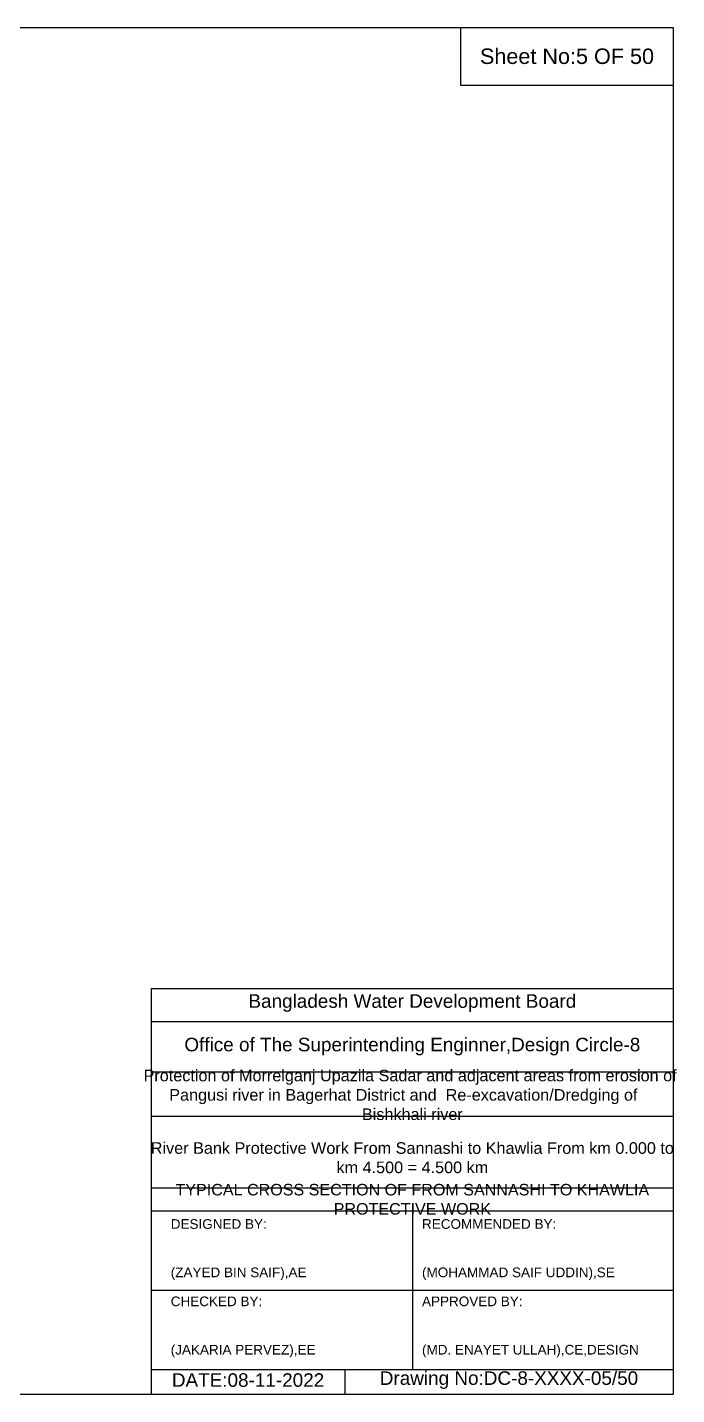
# Model space of a CAD drawing. Header units: inches. Extents: x 89000 to 845017, y -7071 to 0.
# Drawn here: x 166658 to 170017, y -7071 to 0 of the extents above; entities that cross this region are included whole.
import ezdxf

# ---------------------------------------------------------------- set-up
doc = ezdxf.new("R2010")
doc.units = ezdxf.units.IN
doc.header["$LTSCALE"] = 7
doc.header["$MEASUREMENT"] = 0
doc.styles.get("Standard").update_dxf_attribs({"font": 'arial.ttf'})

msp = doc.modelspace()

# ---------------------------------------------------------------- linework, layer by layer
for points in [[(160000, 0), (170000, 0), (170000, -7071), (160000, -7071)], [(168900, 0), (170000, 0), (170000, -300), (168900, -300)]]:
    msp.add_lwpolyline(points, close=True)
for points in [[(167300, -7071), (167300, -4971), (170000, -4971)], [(167300, -5141), (170000, -5141)], [(167300, -5401), (170000, -5401)], [(167300, -5631), (170000, -5631)], [(167300, -6001), (170000, -6001)], [(167300, -6121), (170000, -6121)], [(168650, -6121), (168650, -6941)], [(167300, -6531), (170000, -6531)], [(167300, -6941), (170000, -6941)], [(168300, -6941), (168300, -7071)]]:
    msp.add_lwpolyline(points)

# ---------------------------------------------------------------- texts
at = {"attachment_point": 5}
for s, insert, char_height in [('Sheet No:5 OF 50', (169450, -150), 80), ('Bangladesh Water Development Board', (168650, -5046), 70), ('Office of The Superintending Enginner,Design Circle-8', (168650, -5271), 70)]:
    msp.add_mtext(s, dxfattribs=dict(at, insert=insert, char_height=char_height))
for s, insert, char_height, width, attachment_point in [('Protection of Morrelganj Upazila Sadar and adjacent areas from erosion of  Pangusi river in Bagerhat District and  Re-excavation/Dredging of     Bishkhali river', (168650, -5521), 60, 2800, 5), ('River Bank Protective Work From Sannashi to Khawlia From km 0.000 to km 4.500 = 4.500 km', (168650, -5846), 60, 2700, 5), ('TYPICAL CROSS SECTION OF FROM SANNASHI TO KHAWLIA PROTECTIVE WORK', (168650, -6061), 59.5765532, 2800, 5), ('DESIGNED BY:^J^J^J(ZAYED BIN SAIF),AE', (167400, -6321), 50, 1400, 4), ('RECOMMENDED BY:^J^J^J(MOHAMMAD SAIF UDDIN),SE', (168700, -6321), 50, 1400, 4), ('CHECKED BY:^J^J^J(JAKARIA PERVEZ),EE', (167400, -6721), 50, 1400, 4), ('APPROVED BY:^J^J^J(MD. ENAYET ULLAH),CE,DESIGN', (168700, -6721), 50, 1400, 4), ('DATE:08-11-2022', (167800, -6996), 70, 1400, 5), ('Drawing No:DC-8-XXXX-05/50', (169150, -6996), 70, 2200, 5)]:
    msp.add_mtext(s, dxfattribs=dict(insert=insert, char_height=char_height, width=width, attachment_point=attachment_point))

doc.saveas('drawing.dxf')
